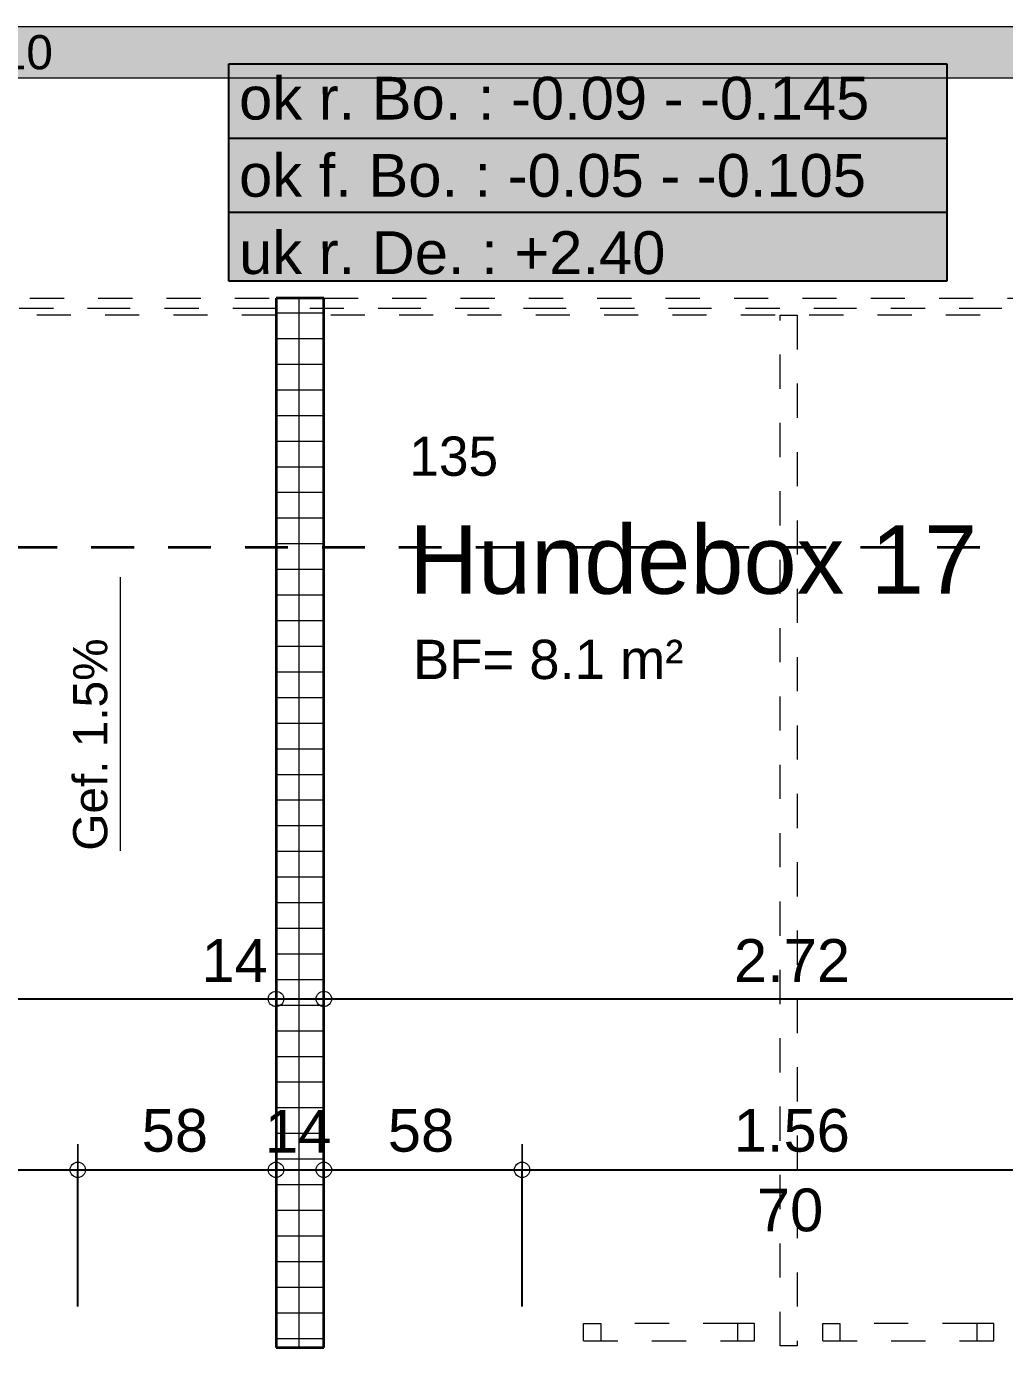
# Model space of a CAD drawing. Header units: metres. Extents: x -117 to -12, y 122 to 163.
# Drawn here: x -40.923 to -38.061, y 135.798 to 139.663 of the extents above; entities that cross this region are included whole.
import ezdxf

# ---------------------------------------------------------------- set-up
doc = ezdxf.new("R2010")
doc.units = ezdxf.units.M
doc.header["$PDMODE"] = 65
for name, pattern in [('AUSGEZOGEN', [0]), ('GETRENNT2_S10', [0.255, 0.125, -0.065, 0, -0.065]), ('STRICHLINIE_S4', [0.165, 0.125, -0.04]), ('VERDECKT2_S2', [0.09, 0.05, -0.04])]:
    doc.linetypes.add(name, pattern=pattern)
for name, color, linetype, lineweight in [('XR$1$Bauachsen_grob', 7, 'GETRENNT2_S10', 13), ('XR$1$Bauherr', 203, 'VERDECKT2_S2', 13), ('XR$1$Fuellflaeche', 7, 'AUSGEZOGEN', 13), ('XR$1$Raumbezeichnung', 7, 'AUSGEZOGEN', 18), ('XR$1$Sanitaer_Allgemein_HK', 5, 'VERDECKT2_S2', 25), ('XR$1$Schnittbegrenzung', 7, 'AUSGEZOGEN', 13), ('XR$1$Text_Koten', 7, 'AUSGEZOGEN', 25), ('XR$1$Text_Werkplan_Ausfuehrung', 7, 'AUSGEZOGEN', 25), ('XR$1$Wand_Fertigelement', 7, 'AUSGEZOGEN', 35), ('XR$1$Werkplan-_Ausfuehrungsmasse', 7, 'AUSGEZOGEN', 13)]:
    doc.layers.add(name, color=color, linetype=linetype, lineweight=lineweight)
doc.styles.add('ARIAL', font='ARIAL.TTF')
doc.dimstyles.new('_DIMSTYLE_10', dxfattribs={"dimtxt": 0.125, "dimasz": 0.15, "dimexe": 0, "dimexo": 0, "dimgap": 0.0625, "dimtad": 2, "dimdec": 1, "dimlfac": 100, "dimrnd": 0.5, "dimzin": 4, "dimdsep": 46, "dimtxsty": 'ARIAL', "dimblk1": 'ALL_ML_KREIS', "dimblk2": 'ALL_ML_KREIS', "dimsah": 1, "dimcen": 0, "dimclrd": 256, "dimclre": 256, "dimclrt": 256, "dimadec": 0, "dimazin": 0, "dimtfac": 1, "dimtdec": 0, "dimtix": 1, "dimtmove": 2, "dimatfit": 3, "dimfxl": 0, "dimtvp": 1.2, "dimtzin": 0, "dimlwd": 0, "dimlwe": -1, "dimarcsym": 0})
doc.dimstyles.new('_DIMSTYLE_11', dxfattribs={"dimtxt": 0.125, "dimasz": 0.15, "dimexe": 0, "dimexo": 0, "dimgap": 0.0625, "dimtad": 2, "dimdec": 3, "dimrnd": 0.005, "dimzin": 4, "dimdsep": 46, "dimtxsty": 'ARIAL', "dimblk1": 'ALL_ML_KREIS', "dimblk2": 'ALL_ML_KREIS', "dimsah": 1, "dimcen": 0, "dimclrd": 256, "dimclre": 256, "dimclrt": 256, "dimadec": 0, "dimazin": 0, "dimtfac": 1, "dimtdec": 0, "dimtix": 1, "dimtmove": 2, "dimatfit": 3, "dimfxl": 0, "dimtzin": 0, "dimlwd": 0, "dimlwe": -1, "dimarcsym": 0})
doc.dimstyles.new('_DIMSTYLE_12', dxfattribs={"dimtxt": 0.125, "dimasz": 0.15, "dimexe": 0, "dimexo": 0, "dimgap": 0.0625, "dimtad": 2, "dimrnd": 0.005, "dimzin": 4, "dimdsep": 46, "dimtxsty": 'ARIAL', "dimblk1": 'ALL_ML_KREIS', "dimblk2": 'ALL_ML_KREIS', "dimsah": 1, "dimcen": 0, "dimclrd": 256, "dimclre": 256, "dimclrt": 256, "dimadec": 0, "dimazin": 0, "dimtfac": 1, "dimtdec": 0, "dimtix": 1, "dimtmove": 2, "dimatfit": 3, "dimfxl": 0, "dimtzin": 0, "dimlwd": 0, "dimlwe": -1, "dimarcsym": 0})
doc.dimstyles.new('_DIMSTYLE_14', dxfattribs={"dimtxt": 0.125, "dimasz": 0.15, "dimexe": 0, "dimexo": 0, "dimgap": 0.0625, "dimtad": 2, "dimdec": 1, "dimlfac": 100, "dimrnd": 0.5, "dimzin": 4, "dimdsep": 46, "dimtxsty": 'ARIAL', "dimblk1": 'ALL_ML_KREIS', "dimblk2": 'ALL_ML_KREIS', "dimsah": 1, "dimcen": 0, "dimclrd": 256, "dimclre": 256, "dimclrt": 256, "dimadec": 0, "dimazin": 0, "dimtfac": 1, "dimtdec": 0, "dimtix": 1, "dimtmove": 2, "dimatfit": 3, "dimfxl": 0, "dimtzin": 0, "dimlwd": 0, "dimlwe": -1, "dimarcsym": 0})

# ---------------------------------------------------------------- blocks, each defined once
blk = doc.blocks.new('COMPLEXOBJECT_11')
at = {"layer": 'XR$1$Bauherr'}
for p, q in [((-39.2931, 135.818), (-39.2931, 135.868)), ((-39.2931, 135.868), (-39.2431, 135.868)), ((-39.2431, 135.868), (-39.2431, 135.818)), ((-38.8431, 135.868), (-39.2431, 135.868)), ((-38.7931, 135.868), (-38.8431, 135.868)), ((-38.8431, 135.868), (-38.8431, 135.818)), ((-38.7931, 135.818), (-38.7931, 135.868)), ((-38.5931, 135.818), (-38.5931, 135.868)), ((-38.5931, 135.868), (-38.5431, 135.868)), ((-38.5431, 135.868), (-38.5431, 135.818)), ((-38.1431, 135.868), (-38.5431, 135.868)), ((-38.0931, 135.868), (-38.1431, 135.868)), ((-38.1431, 135.868), (-38.1431, 135.818)), ((-38.0931, 135.818), (-38.0931, 135.868)), ((-39.2931, 135.818), (-38.7931, 135.818)), ((-38.5931, 135.818), (-38.0931, 135.818))]:
    blk.add_line(p, q, dxfattribs=at)
blk = doc.blocks.new('COMPLEXOBJECT_18')
at = {"layer": 'XR$1$Bauherr'}
for p, q in [((-42.9131, 138.868), (-40.1931, 138.868)), ((-40.1931, 138.868), (-40.1931, 138.818)), ((-40.0531, 138.868), (-37.3331, 138.868)), ((-40.0531, 138.818), (-40.0531, 138.868)), ((-40.1931, 138.818), (-42.9131, 138.818)), ((-37.3331, 138.818), (-40.0531, 138.818)), ((-38.7181, 138.818), (-38.6681, 138.818)), ((-38.7181, 135.803), (-38.7181, 138.818)), ((-38.6681, 138.818), (-38.6681, 135.803)), ((-38.6681, 135.803), (-38.7181, 135.803))]:
    blk.add_line(p, q, dxfattribs=at)
blk = doc.blocks.new('ALL_ML_KREIS')
at = {"color": 0, "linetype": 'ByBlock', "lineweight": -2}
for p, q in [((0, -0.5), (0, 0.5)), ((-1, 0), (0.5, 0))]:
    blk.add_line(p, q, dxfattribs=at)
blk.add_circle((0, 0), 0.15, dxfattribs=at)
blk = doc.blocks.new('*D440')
at = {"layer": 'DEFPOINTS'}
for p in [(-42.9081, 136.818), (-42.9081, 135.798), (-40.1931, 135.798)]:
    blk.add_point(p, dxfattribs=at)
at = {"layer": 'XR$1$Werkplan-_Ausfuehrungsmasse', "lineweight": -2}
for p, q in [((-42.9081, 136.818), (-42.9081, 136.818)), ((-42.9081, 136.818), (-40.1931, 136.818)), ((-40.1931, 136.818), (-40.1931, 136.818))]:
    blk.add_line(p, q, dxfattribs=at)
at = {"layer": 'XR$1$Werkplan-_Ausfuehrungsmasse', "xscale": 0.15, "yscale": 0.15, "zscale": 0.15, "rotation": 180}
blk.add_blockref('ALL_ML_KREIS', (-42.9081, 136.818), dxfattribs=at)
at = {"layer": 'XR$1$Werkplan-_Ausfuehrungsmasse', "xscale": 0.15, "yscale": 0.15, "zscale": 0.15}
blk.add_blockref('ALL_ML_KREIS', (-40.1931, 136.818), dxfattribs=at)
at = {"layer": 'XR$1$Werkplan-_Ausfuehrungsmasse', "insert": (-41.5288, 136.9305), "char_height": 0.125, "width": 0.625, "attachment_point": 5, "style": 'ARIAL'}
blk.add_mtext('\\A1;{\\A1;{2.71\\H0.082500;\\S5^ ;}}', dxfattribs=at)
blk = doc.blocks.new('*D441')
at = {"layer": 'DEFPOINTS'}
for p in [(-40.1931, 136.818), (-40.1931, 135.798), (-40.0531, 135.798)]:
    blk.add_point(p, dxfattribs=at)
at = {"layer": 'XR$1$Werkplan-_Ausfuehrungsmasse', "lineweight": -2}
for p, q in [((-40.1931, 136.818), (-40.1931, 136.818)), ((-40.1931, 136.818), (-40.0531, 136.818)), ((-40.0531, 136.818), (-40.0531, 136.818))]:
    blk.add_line(p, q, dxfattribs=at)
at = {"layer": 'XR$1$Werkplan-_Ausfuehrungsmasse', "xscale": 0.15, "yscale": 0.15, "zscale": 0.15, "rotation": 180}
blk.add_blockref('ALL_ML_KREIS', (-40.1931, 136.818), dxfattribs=at)
at = {"layer": 'XR$1$Werkplan-_Ausfuehrungsmasse', "xscale": 0.15, "yscale": 0.15, "zscale": 0.15}
blk.add_blockref('ALL_ML_KREIS', (-40.0531, 136.818), dxfattribs=at)
at = {"layer": 'XR$1$Werkplan-_Ausfuehrungsmasse', "insert": (-40.3139, 136.9305), "char_height": 0.125, "width": 0.5, "attachment_point": 5, "style": 'ARIAL'}
blk.add_mtext('\\A1;{\\A1;{14\\H0.082500;\\S^ ;}}', dxfattribs=at)
blk = doc.blocks.new('*D442')
at = {"layer": 'DEFPOINTS'}
for p in [(-40.0531, 136.818), (-40.0531, 135.798), (-37.3331, 135.798)]:
    blk.add_point(p, dxfattribs=at)
at = {"layer": 'XR$1$Werkplan-_Ausfuehrungsmasse', "lineweight": -2}
for p, q in [((-40.0531, 136.818), (-40.0531, 136.818)), ((-40.0531, 136.818), (-37.3331, 136.818)), ((-37.3331, 136.818), (-37.3331, 136.818))]:
    blk.add_line(p, q, dxfattribs=at)
at = {"layer": 'XR$1$Werkplan-_Ausfuehrungsmasse', "xscale": 0.15, "yscale": 0.15, "zscale": 0.15, "rotation": 180}
blk.add_blockref('ALL_ML_KREIS', (-40.0531, 136.818), dxfattribs=at)
at = {"layer": 'XR$1$Werkplan-_Ausfuehrungsmasse', "xscale": 0.15, "yscale": 0.15, "zscale": 0.15}
blk.add_blockref('ALL_ML_KREIS', (-37.3331, 136.818), dxfattribs=at)
at = {"layer": 'XR$1$Werkplan-_Ausfuehrungsmasse', "insert": (-38.6834, 136.9305), "char_height": 0.125, "width": 0.5, "attachment_point": 5, "style": 'ARIAL'}
blk.add_mtext('\\A1;{\\A1;{2.72\\H0.082500;\\S^ ;}}', dxfattribs=at)
blk = doc.blocks.new('*D500')
at = {"layer": 'DEFPOINTS'}
for p in [(-42.3331, 136.318), (-42.3331, 135.798), (-40.7731, 135.798)]:
    blk.add_point(p, dxfattribs=at)
at = {"layer": 'XR$1$Werkplan-_Ausfuehrungsmasse', "lineweight": -2}
for p, q in [((-42.3331, 135.918), (-42.3331, 136.318)), ((-42.3331, 136.318), (-40.7731, 136.318)), ((-40.7731, 135.918), (-40.7731, 136.318))]:
    blk.add_line(p, q, dxfattribs=at)
at = {"layer": 'XR$1$Werkplan-_Ausfuehrungsmasse', "xscale": 0.15, "yscale": 0.15, "zscale": 0.15, "rotation": 180}
blk.add_blockref('ALL_ML_KREIS', (-42.3331, 136.318), dxfattribs=at)
at = {"layer": 'XR$1$Werkplan-_Ausfuehrungsmasse', "xscale": 0.15, "yscale": 0.15, "zscale": 0.15}
blk.add_blockref('ALL_ML_KREIS', (-40.7731, 136.318), dxfattribs=at)
at = {"layer": 'XR$1$Werkplan-_Ausfuehrungsmasse', "insert": (-41.544, 136.4327), "char_height": 0.125, "width": 0.5, "attachment_point": 5, "style": 'ARIAL'}
blk.add_mtext('\\A1;{\\A1;{1.56\\H0.082500;\\S^ ;}}', dxfattribs=at)
at = {"layer": 'XR$1$Werkplan-_Ausfuehrungsmasse', "insert": (-41.6461, 136.2633), "char_height": 0.125, "width": 0.00625, "attachment_point": 1, "line_spacing_factor": 0.60241, "style": 'ARIAL'}
blk.add_mtext('\\A1;{70\\H0.082500;\\S^ ;}', dxfattribs=at)
blk = doc.blocks.new('*D501')
at = {"layer": 'DEFPOINTS'}
for p in [(-40.7731, 136.318), (-40.7731, 135.798), (-40.1931, 135.798)]:
    blk.add_point(p, dxfattribs=at)
at = {"layer": 'XR$1$Werkplan-_Ausfuehrungsmasse', "lineweight": -2}
for p, q in [((-40.7731, 135.918), (-40.7731, 136.318)), ((-40.7731, 136.318), (-40.1931, 136.318)), ((-40.1931, 136.318), (-40.1931, 136.318))]:
    blk.add_line(p, q, dxfattribs=at)
at = {"layer": 'XR$1$Werkplan-_Ausfuehrungsmasse', "xscale": 0.15, "yscale": 0.15, "zscale": 0.15, "rotation": 180}
blk.add_blockref('ALL_ML_KREIS', (-40.7731, 136.318), dxfattribs=at)
at = {"layer": 'XR$1$Werkplan-_Ausfuehrungsmasse', "xscale": 0.15, "yscale": 0.15, "zscale": 0.15}
blk.add_blockref('ALL_ML_KREIS', (-40.1931, 136.318), dxfattribs=at)
at = {"layer": 'XR$1$Werkplan-_Ausfuehrungsmasse', "insert": (-40.4889, 136.4327), "char_height": 0.125, "width": 0.5, "attachment_point": 5, "style": 'ARIAL'}
blk.add_mtext('\\A1;{\\A1;{58\\H0.082500;\\S^ ;}}', dxfattribs=at)
blk = doc.blocks.new('*D502')
at = {"layer": 'DEFPOINTS'}
for p in [(-40.1931, 136.318), (-40.1931, 135.798), (-40.0531, 135.798)]:
    blk.add_point(p, dxfattribs=at)
at = {"layer": 'XR$1$Werkplan-_Ausfuehrungsmasse', "lineweight": -2}
for p, q in [((-40.1931, 136.318), (-40.1931, 136.318)), ((-40.1931, 136.318), (-40.0531, 136.318)), ((-40.0531, 136.318), (-40.0531, 136.318))]:
    blk.add_line(p, q, dxfattribs=at)
at = {"layer": 'XR$1$Werkplan-_Ausfuehrungsmasse', "xscale": 0.15, "yscale": 0.15, "zscale": 0.15, "rotation": 180}
blk.add_blockref('ALL_ML_KREIS', (-40.1931, 136.318), dxfattribs=at)
at = {"layer": 'XR$1$Werkplan-_Ausfuehrungsmasse', "xscale": 0.15, "yscale": 0.15, "zscale": 0.15}
blk.add_blockref('ALL_ML_KREIS', (-40.0531, 136.318), dxfattribs=at)
at = {"layer": 'XR$1$Werkplan-_Ausfuehrungsmasse', "insert": (-40.1285, 136.4305), "char_height": 0.125, "width": 0.5, "attachment_point": 5, "style": 'ARIAL'}
blk.add_mtext('\\A1;{\\A1;{14\\H0.082500;\\S^ ;}}', dxfattribs=at)
blk = doc.blocks.new('*D503')
at = {"layer": 'DEFPOINTS'}
for p in [(-40.0531, 136.318), (-40.0531, 135.798), (-39.4731, 135.798)]:
    blk.add_point(p, dxfattribs=at)
at = {"layer": 'XR$1$Werkplan-_Ausfuehrungsmasse', "lineweight": -2}
for p, q in [((-40.0531, 136.318), (-40.0531, 136.318)), ((-40.0531, 136.318), (-39.4731, 136.318)), ((-39.4731, 135.918), (-39.4731, 136.318))]:
    blk.add_line(p, q, dxfattribs=at)
at = {"layer": 'XR$1$Werkplan-_Ausfuehrungsmasse', "xscale": 0.15, "yscale": 0.15, "zscale": 0.15, "rotation": 180}
blk.add_blockref('ALL_ML_KREIS', (-40.0531, 136.318), dxfattribs=at)
at = {"layer": 'XR$1$Werkplan-_Ausfuehrungsmasse', "xscale": 0.15, "yscale": 0.15, "zscale": 0.15}
blk.add_blockref('ALL_ML_KREIS', (-39.4731, 136.318), dxfattribs=at)
at = {"layer": 'XR$1$Werkplan-_Ausfuehrungsmasse', "insert": (-39.7689, 136.4327), "char_height": 0.125, "width": 0.5, "attachment_point": 5, "style": 'ARIAL'}
blk.add_mtext('\\A1;{\\A1;{58\\H0.082500;\\S^ ;}}', dxfattribs=at)
blk = doc.blocks.new('*D504')
at = {"layer": 'DEFPOINTS'}
for p in [(-39.4731, 136.318), (-39.4731, 135.798), (-37.9131, 135.798)]:
    blk.add_point(p, dxfattribs=at)
at = {"layer": 'XR$1$Werkplan-_Ausfuehrungsmasse', "lineweight": -2}
for p, q in [((-39.4731, 135.918), (-39.4731, 136.318)), ((-39.4731, 136.318), (-37.9131, 136.318)), ((-37.9131, 135.918), (-37.9131, 136.318))]:
    blk.add_line(p, q, dxfattribs=at)
at = {"layer": 'XR$1$Werkplan-_Ausfuehrungsmasse', "xscale": 0.15, "yscale": 0.15, "zscale": 0.15, "rotation": 180}
blk.add_blockref('ALL_ML_KREIS', (-39.4731, 136.318), dxfattribs=at)
at = {"layer": 'XR$1$Werkplan-_Ausfuehrungsmasse', "xscale": 0.15, "yscale": 0.15, "zscale": 0.15}
blk.add_blockref('ALL_ML_KREIS', (-37.9131, 136.318), dxfattribs=at)
at = {"layer": 'XR$1$Werkplan-_Ausfuehrungsmasse', "insert": (-38.684, 136.4327), "char_height": 0.125, "width": 0.5, "attachment_point": 5, "style": 'ARIAL'}
blk.add_mtext('\\A1;{\\A1;{1.56\\H0.082500;\\S^ ;}}', dxfattribs=at)
at = {"layer": 'XR$1$Werkplan-_Ausfuehrungsmasse', "insert": (-38.7861, 136.2633), "char_height": 0.125, "width": 0.00625, "attachment_point": 1, "line_spacing_factor": 0.60241, "style": 'ARIAL'}
blk.add_mtext('\\A1;{70\\H0.082500;\\S^ ;}', dxfattribs=at)
blk = doc.blocks.new('COMPLEXOBJECT_20')
at = {"layer": 'XR$1$Bauachsen_grob', "color": 8}
blk.add_line((-14.2693, 138.838), (-86.2481, 138.838), dxfattribs=at)
blk = doc.blocks.new('COMPLEXOBJECT_46')
at = {"layer": 'XR$1$Schnittbegrenzung', "color": 12, "linetype": 'STRICHLINIE_S4', "lineweight": 35}
blk.add_line((-28.9085, 138.1391), (-88.2023, 138.1391), dxfattribs=at)

msp = doc.modelspace()

# ---------------------------------------------------------------- hatches: boundary and pattern name
at = {"layer": 'XR$1$Fuellflaeche', "linetype": 'AUSGEZOGEN', "lineweight": 200}
msp.add_hatch(color=255, dxfattribs=at).paths.add_polyline_path([(-72.5831, 139.663), (-72.5831, 139.513), (-31.4681, 139.513), (-31.4681, 139.663)])
at = {"layer": 'XR$1$Text_Koten'}
msp.add_hatch(color=254, dxfattribs=at).paths.add_polyline_path([(-40.3311, 139.5532), (-40.3311, 138.9174), (-38.2305, 138.9174), (-38.2305, 139.5532)])
at = {"layer": 'XR$1$Wand_Fertigelement', "lineweight": 13}
h = msp.add_hatch(dxfattribs=at)
h.set_pattern_fill('SCHRAFFUR_7', color=256, scale=0.05, style=0, pattern_type=2)
h.set_pattern_definition([(0, (0, 0), (0, 0.075), []), (90, (0, 0), (-0.075, 5e-18), [])])
h.paths.add_polyline_path([(-40.1931, 138.868), (-40.1931, 135.798), (-40.0531, 135.798), (-40.0531, 138.868)], flags=0)

# ---------------------------------------------------------------- linework, layer by layer
at = {"layer": 'XR$1$Sanitaer_Allgemein_HK', "color": 7, "linetype": 'AUSGEZOGEN', "lineweight": 13}
for p, q in [((-72.5831, 139.663), (-31.4681, 139.663)), ((-72.5831, 139.513), (-31.4681, 139.513))]:
    msp.add_line(p, q, dxfattribs=at)
at = {"layer": 'XR$1$Text_Koten'}
for p, q in [((-40.3311, 138.9174), (-40.3311, 139.5532)), ((-40.3311, 139.5532), (-38.2305, 139.5532)), ((-38.2305, 139.5532), (-38.2305, 138.9174)), ((-40.3311, 139.3366), (-38.2305, 139.3366)), ((-40.3311, 139.1199), (-38.2305, 139.1199)), ((-38.2305, 138.9174), (-40.3311, 138.9174))]:
    msp.add_line(p, q, dxfattribs=at)
at = {"layer": 'XR$1$Text_Werkplan_Ausfuehrung', "color": 7, "linetype": 'AUSGEZOGEN', "lineweight": 13}
msp.add_line((-40.6485, 137.2516), (-40.6485, 138.0516), dxfattribs=at)
at = {"layer": 'XR$1$Wand_Fertigelement'}
for p, q in [((-40.1931, 138.868), (-40.1931, 138.818)), ((-40.0531, 138.868), (-40.1931, 138.868)), ((-40.0531, 138.818), (-40.0531, 138.868)), ((-40.1931, 138.818), (-40.1931, 135.798)), ((-40.0531, 135.798), (-40.0531, 138.818)), ((-40.1931, 135.798), (-40.0531, 135.798))]:
    msp.add_line(p, q, dxfattribs=at)

# ---------------------------------------------------------------- block references
at = {"layer": 'XR$1$Bauachsen_grob', "color": 8, "linetype": 'AUSGEZOGEN', "lineweight": 13}
msp.add_blockref('COMPLEXOBJECT_20', (0, 0), dxfattribs=at)
at = {"layer": 'XR$1$Bauherr'}
for name in ['COMPLEXOBJECT_18', 'COMPLEXOBJECT_11']:
    msp.add_blockref(name, (0, 0), dxfattribs=at)
at = {"layer": 'XR$1$Schnittbegrenzung', "color": 12, "linetype": 'STRICHLINIE_S4', "lineweight": 35}
msp.add_blockref('COMPLEXOBJECT_46', (0, 0), dxfattribs=at)

# ---------------------------------------------------------------- texts
at = {"layer": 'XR$1$Raumbezeichnung', "style": 'ARIAL'}
for s, insert, char_height, width, attachment_point in [('\\W0.97;135', (-39.8031, 138.3467), 0.115, 0.326087, 7), ('\\W1.00;Hundebox\\~17', (-39.8039, 138.0004), 0.2, 1.773008, 7), ('\\W0.99;BF=\\~8.1\\~m²', (-39.7922, 137.8688), 0.115, 0.856055, 1)]:
    msp.add_mtext(s, dxfattribs=dict(at, insert=insert, char_height=char_height, width=width, attachment_point=attachment_point))
at = {"layer": 'XR$1$Text_Koten', "color": 7, "lineweight": 13, "insert": (-41.832, 139.6376), "char_height": 0.1, "width": 1.039774, "attachment_point": 1, "style": 'ARIAL'}
msp.add_mtext('\\W1.00;ok\\~Rinne:\\~\\~-0.10', dxfattribs=at)
at = {"layer": 'XR$1$Text_Koten', "insert": (-40.3011, 139.5157), "char_height": 0.125, "width": 2.07472, "attachment_point": 1, "line_spacing_factor": 1.084337, "style": 'ARIAL'}
msp.add_mtext('{\\fArial|i0|b0;\\H0.125000;\\W1.000000;\\C7;ok r. Bo. : -0.09 - -0.145}\\P{\\fArial|i0|b0;\\H0.125000;\\W1.000000;\\C7;ok f. Bo. : -0.05 - -0.105}\\P{\\fArial|i0|b0;\\H0.125000;\\W1.000000;\\C7;uk r. De. : +2.40}\\P', dxfattribs=at)
at = {"layer": 'XR$1$Text_Werkplan_Ausfuehrung', "color": 7, "linetype": 'AUSGEZOGEN', "lineweight": 13, "insert": (-40.6852, 137.2516), "char_height": 0.1, "width": 0.671013, "attachment_point": 7, "rotation": 90, "style": 'ARIAL'}
msp.add_mtext('{\\fArial|i0|b0;\\H0.100000;\\W1.000000;\\C7;Gef. 1.5%}\\P', dxfattribs=at)

# ---------------------------------------------------------------- dimensions: what is measured, and where the dimension line sits
at = {"layer": 'XR$1$Werkplan-_Ausfuehrungsmasse'}
for base, p1, p2, dimstyle, picture, middle in [((-40.1931, 136.818), (-42.9081, 136.818), (-40.1931, 136.818), '_DIMSTYLE_11', '*D440', (-41.5288, 136.9305)), ((-40.0531, 136.818), (-40.1931, 136.818), (-40.0531, 136.818), '_DIMSTYLE_10', '*D441', (-40.3139, 136.9305)), ((-37.3331, 136.818), (-40.0531, 136.818), (-37.3331, 136.818), '_DIMSTYLE_12', '*D442', (-38.6834, 136.9305)), ((-40.1931, 136.318), (-40.7731, 135.918), (-40.1931, 136.318), '_DIMSTYLE_14', '*D501', (-40.4889, 136.4327)), ((-40.0531, 136.318), (-40.1931, 136.318), (-40.0531, 136.318), '_DIMSTYLE_10', '*D502', (-40.1285, 136.4305)), ((-39.4731, 136.318), (-40.0531, 136.318), (-39.4731, 135.918), '_DIMSTYLE_14', '*D503', (-39.7689, 136.4327))]:
    dim = msp.add_linear_dim(base=base, p1=p1, p2=p2, dimstyle=dimstyle, override={"dimpost": '<>', "dimclrd": 256, "dimclre": 256, "dimclrt": 256, "dimlwd": 0, "dimlwe": 65535}, dxfattribs=at)
    dim.commit()
    dim.dimension.update_dxf_attribs({"geometry": picture, "text_midpoint": middle, "dimtype": 160})
for base, p1, p2, picture, middle in [((-40.7731, 136.318), (-42.3331, 135.918), (-40.7731, 135.918), '*D500', (-41.544, 136.4327)), ((-37.9131, 136.318), (-39.4731, 135.918), (-37.9131, 135.918), '*D504', (-38.684, 136.4327))]:
    dim = msp.add_linear_dim(base=base, p1=p1, p2=p2, text='<>\\X\\A1;{70\\H0.082500;\\S^ ;}', dimstyle='_DIMSTYLE_12', override={"dimpost": '<>', "dimclrd": 256, "dimclre": 256, "dimclrt": 256, "dimlwd": 0, "dimlwe": 65535}, dxfattribs=at)
    dim.commit()
    dim.dimension.update_dxf_attribs({"geometry": picture, "text_midpoint": middle, "dimtype": 160})

doc.saveas('drawing.dxf')
